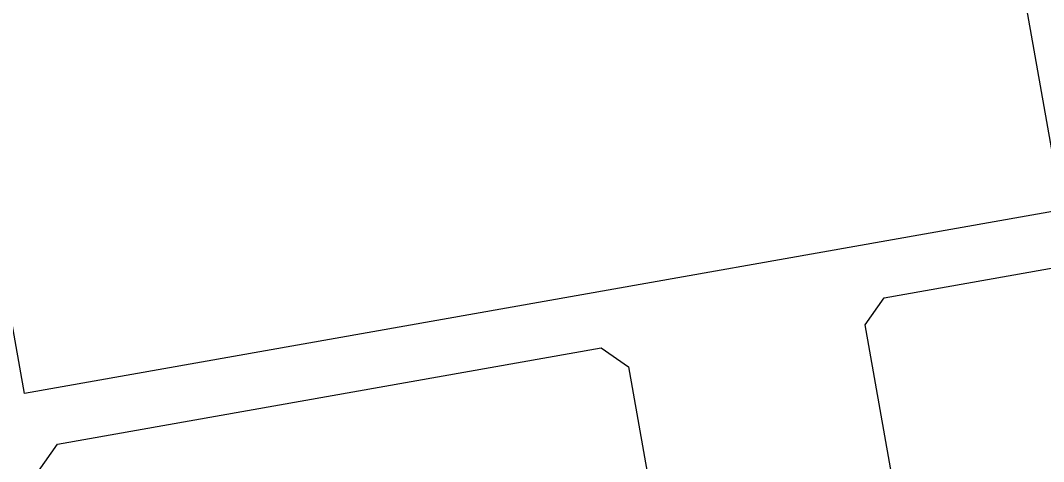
# Model space of a CAD drawing. Header units: millimetres. Extents: x -455656 to 9247092, y 0 to 412358.
# Drawn here: x -196641.83 to -196599.27, y 353619.93 to 353638.3 of the extents above; entities that cross this region are included whole.
import ezdxf
from ezdxf import colors
from ezdxf.entities.mleader import LeaderData, LeaderLine
from ezdxf.enums import TextEntityAlignment as Align
from ezdxf.math import Vec2, Vec3

# ---------------------------------------------------------------- set-up
doc = ezdxf.new("R2018")
doc.units = ezdxf.units.MM
doc.header["$MEASUREMENT"] = 0
doc.layers.get('0').update_dxf_attribs({"color": 250, "lineweight": 9})
doc.layers.add('АР_Названия помещений', color=124, linetype='Continuous', lineweight=5, plot=False)
for name, color, linetype, lineweight in [('АР_Номер помещения', 1, 'Continuous', 25), ('АР_Перегородки витражные', 152, 'Continuous', 13), ('АР_Помещения_площадь', 19, 'Continuous', 9), ('подлога', 250, 'Continuous', 9)]:
    doc.layers.add(name, color=color, linetype=linetype, lineweight=lineweight)
doc.styles.add('ISOCPEUR', font='isocpeur.ttf', dxfattribs={"width": 0.7})
doc.styles.get("Standard").update_dxf_attribs({"font": 'isocpeur.ttf'})

# ---------------------------------------------------------------- blocks, each defined once
blk = doc.blocks.new('*U54')
at = {"color": 7, "style": 'ISOCPEUR', "width": 0.7, "flags": 1}
blk.add_attdef('КАТЕГОРИЯ', (-499.166, -2092.186), '', height=250, dxfattribs=at)
at = {"layer": 'АР_Номер помещения', "color": 7, "style": 'ISOCPEUR', "width": 0.7}
blk.add_attdef('НОМЕР_ПОМЕЩЕНИЯ', text='', height=300, dxfattribs=at).set_placement((3509.935, -2299.443), align=Align.MIDDLE_CENTER)
at = {"layer": 'АР_Помещения_площадь', "color": 7, "lineweight": 30, "width": 0.7, "flags": 104}
blk.add_attdef('ИМЯ_ПОМЕЩЕНИЯ', text='', height=100, dxfattribs=at).set_placement((157.628, 1217.141), align=Align.MIDDLE_CENTER)
at = {"layer": 'АР_Помещения_площадь', "color": 7, "style": 'ISOCPEUR', "width": 0.7}
blk.add_attdef('ПЛОЩАДЬ_ПОМЕЩЕНИЯ', text='', height=200, dxfattribs=at).set_placement((4056.614, -3701.768), align=Align.MIDDLE_RIGHT)
blk = doc.blocks.new('*U56')
at = {"color": 7, "style": 'ISOCPEUR', "width": 0.7, "flags": 1}
blk.add_attdef('КАТЕГОРИЯ', (-499.166, -2092.186), '', height=250, dxfattribs=at)
at = {"layer": 'АР_Номер помещения', "color": 7, "style": 'ISOCPEUR', "width": 0.7}
blk.add_attdef('НОМЕР_ПОМЕЩЕНИЯ', text='', height=300, dxfattribs=at).set_placement((-5271.022, -1713.491), align=Align.MIDDLE_CENTER)
at = {"layer": 'АР_Помещения_площадь', "color": 7, "lineweight": 30, "width": 0.7, "flags": 104}
blk.add_attdef('ИМЯ_ПОМЕЩЕНИЯ', text='', height=100, dxfattribs=at).set_placement((157.628, 1217.141), align=Align.MIDDLE_CENTER)
at = {"layer": 'АР_Помещения_площадь', "color": 7, "style": 'ISOCPEUR', "width": 0.7}
blk.add_attdef('ПЛОЩАДЬ_ПОМЕЩЕНИЯ', text='', height=200, dxfattribs=at).set_placement((-3511.073, -2722.763), align=Align.MIDDLE_RIGHT)
blk = doc.blocks.new('*U62')
at = {"color": 7, "style": 'ISOCPEUR', "width": 0.7, "flags": 1}
blk.add_attdef('КАТЕГОРИЯ', (-499.166, -2092.186), '', height=250, dxfattribs=at)
at = {"layer": 'АР_Номер помещения', "color": 7, "style": 'ISOCPEUR', "width": 0.7}
blk.add_attdef('НОМЕР_ПОМЕЩЕНИЯ', text='', height=300, dxfattribs=at).set_placement((-10209.656, 3494.977), align=Align.MIDDLE_CENTER)
at = {"layer": 'АР_Помещения_площадь', "color": 7, "style": 'ISOCPEUR', "width": 0.7}
blk.add_attdef('ПЛОЩАДЬ_ПОМЕЩЕНИЯ', text='', height=200, dxfattribs=at).set_placement((-8321.766, 2254.956), align=Align.MIDDLE_RIGHT)
at = {"layer": 'АР_Помещения_площадь', "color": 7, "lineweight": 30, "width": 0.7, "flags": 104}
blk.add_attdef('ИМЯ_ПОМЕЩЕНИЯ', text='', height=100, dxfattribs=at).set_placement((157.628, 1217.141), align=Align.MIDDLE_CENTER)
blk = doc.blocks.new('*U293')
at = {"color": 7, "style": 'ISOCPEUR', "width": 0.7, "flags": 1}
blk.add_attdef('КАТЕГОРИЯ', (-499.166, -2092.186), '', height=250, dxfattribs=at)
at = {"layer": 'АР_Номер помещения', "color": 7, "style": 'ISOCPEUR', "width": 0.7}
blk.add_attdef('НОМЕР_ПОМЕЩЕНИЯ', text='', height=300, dxfattribs=at).set_placement((-1382.058, -1075.324), align=Align.MIDDLE_CENTER)
at = {"layer": 'АР_Помещения_площадь', "color": 7, "lineweight": 30, "width": 0.7, "flags": 104}
blk.add_attdef('ИМЯ_ПОМЕЩЕНИЯ', text='', height=100, dxfattribs=at).set_placement((157.628, 1217.141), align=Align.MIDDLE_CENTER)
at = {"layer": 'АР_Помещения_площадь', "color": 7, "style": 'ISOCPEUR', "width": 0.7}
blk.add_attdef('ПЛОЩАДЬ_ПОМЕЩЕНИЯ', text='', height=200, dxfattribs=at).set_placement((556.692, -1560.833), align=Align.MIDDLE_RIGHT)
blk = doc.blocks.new('_DotSmall')
at = {"color": 0, "linetype": 'ByBlock', "const_width": 0.5}
blk.add_lwpolyline([(-0.0625, 0, 1), (0.0625, 0, 1)], format="xyb", close=True, dxfattribs=at)
blk = doc.blocks.new('стойка витр.')
at = {"lineweight": 0, "ltscale": 100, "transparency": 33554687}
for points in [[(-13.709, 26.867), (-12.451, 26.301), (-4.306, 4.822), (-4.872, 3.564), (-32.688, -6.984)], [(-29.143, -16.332), (-1.327, -5.784), (-0.069, -6.35), (8.119, -27.944)]]:
    blk.add_lwpolyline(points, dxfattribs=at)
blk.add_lwpolyline([(63.812, 56.264), (85.074, 0.195), (10.631, -28.034), (-10.631, 28.034)], close=True, dxfattribs=at)
blk = doc.blocks.new('A$Cf7573d2c')
at = {"color": 5, "lineweight": 0, "ltscale": 100, "transparency": 33554687}
for points in [[(0.383, -68.991), (1.153, -67.847), (23.699, -63.444), (24.844, -64.214), (30.546, -93.412)], [(40.358, -91.495), (34.656, -62.298), (35.426, -61.154), (58.092, -56.727)]]:
    blk.add_lwpolyline(points, dxfattribs=at)
blk.add_lwpolyline([(-15.508, 12.379), (43.345, 23.873), (58.605, -54.267), (-0.248, -65.76)], close=True, dxfattribs=at)
at = {"layer": 'АР_Перегородки витражные', "rotation": 80.28340479355269}
blk.add_blockref('стойка витр.', (29.179, -60.013), dxfattribs=at)
blk = doc.blocks.new('A$Cec9b444d')
at = {"color": 241, "ltscale": 100, "true_color": 0xf7abae, "rotation": 359}
blk.add_blockref('A$Cf7573d2c', (-2406.343, -6569.67), dxfattribs=at)

msp = doc.modelspace()

# ---------------------------------------------------------------- linework, layer by layer
at = {"layer": 'подлога', "color": 5, "lineweight": 0, "ltscale": 100, "transparency": 33554687}
msp.add_lwpolyline([(-196552.411, 353731.417), (-196613.496, 353720.59), (-196614.286, 353719.46), (-196597.009, 353621.978)], dxfattribs=at)
msp.add_lwpolyline([(-196552.411, 353731.417), (-196613.496, 353720.59), (-196614.286, 353719.46), (-196597.009, 353621.978)], dxfattribs=at)
msp.add_lwpolyline([(-196552.411, 353731.417), (-196613.496, 353720.59), (-196614.286, 353719.46), (-196597.009, 353621.978)], dxfattribs=at)
msp.add_lwpolyline([(-196552.411, 353731.417), (-196613.496, 353720.59), (-196614.286, 353719.46), (-196597.009, 353621.978)], dxfattribs=at)
msp.add_lwpolyline([(-196552.411, 353731.417), (-196613.496, 353720.59), (-196614.286, 353719.46), (-196597.009, 353621.978)], dxfattribs=at)
msp.add_lwpolyline([(-196552.411, 353731.417), (-196613.496, 353720.59), (-196614.286, 353719.46), (-196597.009, 353621.978)], dxfattribs=at)
msp.add_lwpolyline([(-196552.411, 353731.417), (-196613.496, 353720.59), (-196614.286, 353719.46), (-196597.009, 353621.978)], dxfattribs=at)
msp.add_lwpolyline([(-196552.411, 353731.417), (-196613.496, 353720.59), (-196614.286, 353719.46), (-196597.009, 353621.978)], dxfattribs=at)
msp.add_lwpolyline([(-196552.411, 353731.417), (-196613.496, 353720.59), (-196614.286, 353719.46), (-196597.009, 353621.978)], dxfattribs=at)
msp.add_lwpolyline([(-196552.411, 353731.417), (-196613.496, 353720.59), (-196614.286, 353719.46), (-196597.009, 353621.978)], dxfattribs=at)
msp.add_lwpolyline([(-196552.411, 353731.417), (-196613.496, 353720.59), (-196614.286, 353719.46), (-196597.009, 353621.978)], dxfattribs=at)
msp.add_lwpolyline([(-196552.411, 353731.417), (-196613.496, 353720.59), (-196614.286, 353719.46), (-196597.009, 353621.978)], dxfattribs=at)
msp.add_lwpolyline([(-196552.411, 353731.417), (-196613.496, 353720.59), (-196614.286, 353719.46), (-196597.009, 353621.978)], dxfattribs=at)
msp.add_lwpolyline([(-196552.411, 353731.417), (-196613.496, 353720.59), (-196614.286, 353719.46), (-196597.009, 353621.978)], dxfattribs=at)
msp.add_lwpolyline([(-196552.411, 353731.417), (-196613.496, 353720.59), (-196614.286, 353719.46), (-196597.009, 353621.978)], dxfattribs=at)
msp.add_lwpolyline([(-196552.411, 353731.417), (-196613.496, 353720.59), (-196614.286, 353719.46), (-196597.009, 353621.978)], dxfattribs=at)
msp.add_lwpolyline([(-196552.411, 353731.417), (-196613.496, 353720.59), (-196614.286, 353719.46), (-196597.009, 353621.978)], dxfattribs=at)
msp.add_lwpolyline([(-196552.411, 353731.417), (-196613.496, 353720.59), (-196614.286, 353719.46), (-196597.009, 353621.978)], dxfattribs=at)
msp.add_lwpolyline([(-196552.411, 353731.417), (-196613.496, 353720.59), (-196614.286, 353719.46), (-196597.009, 353621.978)], dxfattribs=at)
msp.add_lwpolyline([(-196552.411, 353731.417), (-196613.496, 353720.59), (-196614.286, 353719.46), (-196597.009, 353621.978)], dxfattribs=at)
msp.add_lwpolyline([(-196552.411, 353731.417), (-196613.496, 353720.59), (-196614.286, 353719.46), (-196597.009, 353621.978)], dxfattribs=at)
msp.add_lwpolyline([(-196552.411, 353731.417), (-196613.496, 353720.59), (-196614.286, 353719.46), (-196597.009, 353621.978)], dxfattribs=at)
msp.add_lwpolyline([(-196552.411, 353731.417), (-196613.496, 353720.59), (-196614.286, 353719.46), (-196597.009, 353621.978)], dxfattribs=at)
msp.add_lwpolyline([(-196552.411, 353731.417), (-196613.496, 353720.59), (-196614.286, 353719.46), (-196597.009, 353621.978)], dxfattribs=at)
msp.add_lwpolyline([(-196552.411, 353731.417), (-196613.496, 353720.59), (-196614.286, 353719.46), (-196597.009, 353621.978)], dxfattribs=at)
msp.add_lwpolyline([(-196552.411, 353731.417), (-196613.496, 353720.59), (-196614.286, 353719.46), (-196597.009, 353621.978)], dxfattribs=at)
msp.add_lwpolyline([(-196552.411, 353731.417), (-196613.496, 353720.59), (-196614.286, 353719.46), (-196597.009, 353621.978)], dxfattribs=at)
msp.add_lwpolyline([(-196552.411, 353731.417), (-196613.496, 353720.59), (-196614.286, 353719.46), (-196597.009, 353621.978)], dxfattribs=at)
msp.add_lwpolyline([(-196552.411, 353731.417), (-196613.496, 353720.59), (-196614.286, 353719.46), (-196597.009, 353621.978)], dxfattribs=at)
msp.add_lwpolyline([(-196552.411, 353731.417), (-196613.496, 353720.59), (-196614.286, 353719.46), (-196597.009, 353621.978)], dxfattribs=at)
msp.add_lwpolyline([(-196552.411, 353731.417), (-196613.496, 353720.59), (-196614.286, 353719.46), (-196597.009, 353621.978)], dxfattribs=at)
msp.add_lwpolyline([(-196552.411, 353731.417), (-196613.496, 353720.59), (-196614.286, 353719.46), (-196597.009, 353621.978)], dxfattribs=at)
msp.add_lwpolyline([(-196552.411, 353731.417), (-196613.496, 353720.59), (-196614.286, 353719.46), (-196597.009, 353621.978)], dxfattribs=at)
msp.add_lwpolyline([(-196552.411, 353731.417), (-196613.496, 353720.59), (-196614.286, 353719.46), (-196597.009, 353621.978)], dxfattribs=at)
msp.add_lwpolyline([(-196552.411, 353731.417), (-196613.496, 353720.59), (-196614.286, 353719.46), (-196597.009, 353621.978)], dxfattribs=at)
msp.add_lwpolyline([(-196552.411, 353731.417), (-196613.496, 353720.59), (-196614.286, 353719.46), (-196597.009, 353621.978)], dxfattribs=at)
msp.add_lwpolyline([(-196552.411, 353731.417), (-196613.496, 353720.59), (-196614.286, 353719.46), (-196597.009, 353621.978)], dxfattribs=at)
msp.add_lwpolyline([(-196552.411, 353731.417), (-196613.496, 353720.59), (-196614.286, 353719.46), (-196597.009, 353621.978)], dxfattribs=at)
msp.add_lwpolyline([(-196552.411, 353731.417), (-196613.496, 353720.59), (-196614.286, 353719.46), (-196597.009, 353621.978)], dxfattribs=at)
msp.add_lwpolyline([(-196552.411, 353731.417), (-196613.496, 353720.59), (-196614.286, 353719.46), (-196597.009, 353621.978)], dxfattribs=at)
msp.add_lwpolyline([(-196552.411, 353731.417), (-196613.496, 353720.59), (-196614.286, 353719.46), (-196597.009, 353621.978)], dxfattribs=at)
msp.add_lwpolyline([(-196552.411, 353731.417), (-196613.496, 353720.59), (-196614.286, 353719.46), (-196597.009, 353621.978)], dxfattribs=at)
msp.add_lwpolyline([(-196552.411, 353731.417), (-196613.496, 353720.59), (-196614.286, 353719.46), (-196597.009, 353621.978)], dxfattribs=at)
msp.add_lwpolyline([(-196552.411, 353731.417), (-196613.496, 353720.59), (-196614.286, 353719.46), (-196597.009, 353621.978)], dxfattribs=at)
msp.add_lwpolyline([(-196552.411, 353731.417), (-196613.496, 353720.59), (-196614.286, 353719.46), (-196597.009, 353621.978)], dxfattribs=at)
msp.add_lwpolyline([(-196552.411, 353731.417), (-196613.496, 353720.59), (-196614.286, 353719.46), (-196597.009, 353621.978)], dxfattribs=at)
msp.add_lwpolyline([(-196552.411, 353731.417), (-196613.496, 353720.59), (-196614.286, 353719.46), (-196597.009, 353621.978)], dxfattribs=at)
msp.add_lwpolyline([(-196552.411, 353731.417), (-196613.496, 353720.59), (-196614.286, 353719.46), (-196597.009, 353621.978)], dxfattribs=at)
msp.add_lwpolyline([(-196552.411, 353731.417), (-196613.496, 353720.59), (-196614.286, 353719.46), (-196597.009, 353621.978)], dxfattribs=at)
msp.add_lwpolyline([(-196552.411, 353731.417), (-196613.496, 353720.59), (-196614.286, 353719.46), (-196597.009, 353621.978)], dxfattribs=at)
msp.add_lwpolyline([(-196552.411, 353731.417), (-196613.496, 353720.59), (-196614.286, 353719.46), (-196597.009, 353621.978)], dxfattribs=at)
msp.add_lwpolyline([(-196552.411, 353731.417), (-196613.496, 353720.59), (-196614.286, 353719.46), (-196597.009, 353621.978)], dxfattribs=at)
msp.add_lwpolyline([(-196552.411, 353731.417), (-196613.496, 353720.59), (-196614.286, 353719.46), (-196597.009, 353621.978)], dxfattribs=at)
msp.add_lwpolyline([(-196552.411, 353731.417), (-196613.496, 353720.59), (-196614.286, 353719.46), (-196597.009, 353621.978)], dxfattribs=at)
msp.add_lwpolyline([(-196552.411, 353731.417), (-196613.496, 353720.59), (-196614.286, 353719.46), (-196597.009, 353621.978)], dxfattribs=at)
msp.add_lwpolyline([(-196552.411, 353731.417), (-196613.496, 353720.59), (-196614.286, 353719.46), (-196597.009, 353621.978)], dxfattribs=at)
msp.add_lwpolyline([(-196552.411, 353731.417), (-196613.496, 353720.59), (-196614.286, 353719.46), (-196597.009, 353621.978)], dxfattribs=at)
msp.add_lwpolyline([(-196552.411, 353731.417), (-196613.496, 353720.59), (-196614.286, 353719.46), (-196597.009, 353621.978)], dxfattribs=at)
msp.add_lwpolyline([(-196552.411, 353731.417), (-196613.496, 353720.59), (-196614.286, 353719.46), (-196597.009, 353621.978)], dxfattribs=at)
msp.add_lwpolyline([(-196552.411, 353731.417), (-196613.496, 353720.59), (-196614.286, 353719.46), (-196597.009, 353621.978)], dxfattribs=at)
msp.add_lwpolyline([(-196552.411, 353731.417), (-196613.496, 353720.59), (-196614.286, 353719.46), (-196597.009, 353621.978)], dxfattribs=at)
msp.add_lwpolyline([(-196552.411, 353731.417), (-196613.496, 353720.59), (-196614.286, 353719.46), (-196597.009, 353621.978)], dxfattribs=at)
msp.add_lwpolyline([(-196552.411, 353731.417), (-196613.496, 353720.59), (-196614.286, 353719.46), (-196597.009, 353621.978)], dxfattribs=at)
msp.add_lwpolyline([(-196552.411, 353731.417), (-196613.496, 353720.59), (-196614.286, 353719.46), (-196597.009, 353621.978)], dxfattribs=at)
msp.add_lwpolyline([(-196552.411, 353731.417), (-196613.496, 353720.59), (-196614.286, 353719.46), (-196597.009, 353621.978)], dxfattribs=at)
msp.add_lwpolyline([(-196552.411, 353731.417), (-196613.496, 353720.59), (-196614.286, 353719.46), (-196597.009, 353621.978)], dxfattribs=at)
msp.add_lwpolyline([(-196552.411, 353731.417), (-196613.496, 353720.59), (-196614.286, 353719.46), (-196597.009, 353621.978)], dxfattribs=at)
msp.add_lwpolyline([(-196552.411, 353731.417), (-196613.496, 353720.59), (-196614.286, 353719.46), (-196597.009, 353621.978)], dxfattribs=at)
msp.add_lwpolyline([(-196552.411, 353731.417), (-196613.496, 353720.59), (-196614.286, 353719.46), (-196597.009, 353621.978)], dxfattribs=at)
msp.add_lwpolyline([(-196552.411, 353731.417), (-196613.496, 353720.59), (-196614.286, 353719.46), (-196597.009, 353621.978)], dxfattribs=at)
msp.add_lwpolyline([(-196552.411, 353731.417), (-196613.496, 353720.59), (-196614.286, 353719.46), (-196597.009, 353621.978)], dxfattribs=at)
msp.add_lwpolyline([(-196552.411, 353731.417), (-196613.496, 353720.59), (-196614.286, 353719.46), (-196597.009, 353621.978)], dxfattribs=at)
msp.add_lwpolyline([(-196552.411, 353731.417), (-196613.496, 353720.59), (-196614.286, 353719.46), (-196597.009, 353621.978)], dxfattribs=at)
msp.add_lwpolyline([(-196552.411, 353731.417), (-196613.496, 353720.59), (-196614.286, 353719.46), (-196597.009, 353621.978)], dxfattribs=at)
msp.add_lwpolyline([(-196552.411, 353731.417), (-196613.496, 353720.59), (-196614.286, 353719.46), (-196597.009, 353621.978)], dxfattribs=at)
msp.add_lwpolyline([(-196552.411, 353731.417), (-196613.496, 353720.59), (-196614.286, 353719.46), (-196597.009, 353621.978)], dxfattribs=at)
msp.add_lwpolyline([(-196552.411, 353731.417), (-196613.496, 353720.59), (-196614.286, 353719.46), (-196597.009, 353621.978)], dxfattribs=at)
msp.add_lwpolyline([(-196552.411, 353731.417), (-196613.496, 353720.59), (-196614.286, 353719.46), (-196597.009, 353621.978)], dxfattribs=at)
msp.add_lwpolyline([(-196552.411, 353731.417), (-196613.496, 353720.59), (-196614.286, 353719.46), (-196597.009, 353621.978)], dxfattribs=at)
msp.add_lwpolyline([(-196552.411, 353731.417), (-196613.496, 353720.59), (-196614.286, 353719.46), (-196597.009, 353621.978)], dxfattribs=at)
msp.add_lwpolyline([(-196552.411, 353731.417), (-196613.496, 353720.59), (-196614.286, 353719.46), (-196597.009, 353621.978)], dxfattribs=at)
msp.add_lwpolyline([(-196552.411, 353731.417), (-196613.496, 353720.59), (-196614.286, 353719.46), (-196597.009, 353621.978)], dxfattribs=at)
msp.add_lwpolyline([(-196552.411, 353731.417), (-196613.496, 353720.59), (-196614.286, 353719.46), (-196597.009, 353621.978)], dxfattribs=at)
msp.add_lwpolyline([(-196552.411, 353731.417), (-196613.496, 353720.59), (-196614.286, 353719.46), (-196597.009, 353621.978)], dxfattribs=at)
msp.add_lwpolyline([(-196552.411, 353731.417), (-196613.496, 353720.59), (-196614.286, 353719.46), (-196597.009, 353621.978)], dxfattribs=at)
msp.add_lwpolyline([(-196552.411, 353731.417), (-196613.496, 353720.59), (-196614.286, 353719.46), (-196597.009, 353621.978)], dxfattribs=at)
msp.add_lwpolyline([(-196552.411, 353731.417), (-196613.496, 353720.59), (-196614.286, 353719.46), (-196597.009, 353621.978)], dxfattribs=at)
msp.add_lwpolyline([(-196552.411, 353731.417), (-196613.496, 353720.59), (-196614.286, 353719.46), (-196597.009, 353621.978)], dxfattribs=at)
msp.add_lwpolyline([(-196552.411, 353731.417), (-196613.496, 353720.59), (-196614.286, 353719.46), (-196597.009, 353621.978)], dxfattribs=at)
msp.add_lwpolyline([(-196552.411, 353731.417), (-196613.496, 353720.59), (-196614.286, 353719.46), (-196597.009, 353621.978)], dxfattribs=at)
msp.add_lwpolyline([(-196552.411, 353731.417), (-196613.496, 353720.59), (-196614.286, 353719.46), (-196597.009, 353621.978)], dxfattribs=at)
msp.add_lwpolyline([(-196552.411, 353731.417), (-196613.496, 353720.59), (-196614.286, 353719.46), (-196597.009, 353621.978)], dxfattribs=at)
msp.add_lwpolyline([(-196552.411, 353731.417), (-196613.496, 353720.59), (-196614.286, 353719.46), (-196597.009, 353621.978)], dxfattribs=at)
msp.add_lwpolyline([(-196552.411, 353731.417), (-196613.496, 353720.59), (-196614.286, 353719.46), (-196597.009, 353621.978)], dxfattribs=at)
msp.add_lwpolyline([(-196552.411, 353731.417), (-196613.496, 353720.59), (-196614.286, 353719.46), (-196597.009, 353621.978)], dxfattribs=at)
msp.add_lwpolyline([(-196552.411, 353731.417), (-196613.496, 353720.59), (-196614.286, 353719.46), (-196597.009, 353621.978)], dxfattribs=at)
msp.add_lwpolyline([(-196552.411, 353731.417), (-196613.496, 353720.59), (-196614.286, 353719.46), (-196597.009, 353621.978)], dxfattribs=at)
msp.add_lwpolyline([(-196552.411, 353731.417), (-196613.496, 353720.59), (-196614.286, 353719.46), (-196597.009, 353621.978)], dxfattribs=at)
msp.add_lwpolyline([(-196552.411, 353731.417), (-196613.496, 353720.59), (-196614.286, 353719.46), (-196597.009, 353621.978)], dxfattribs=at)
msp.add_lwpolyline([(-196552.411, 353731.417), (-196613.496, 353720.59), (-196614.286, 353719.46), (-196597.009, 353621.978)], dxfattribs=at)
msp.add_lwpolyline([(-196552.411, 353731.417), (-196613.496, 353720.59), (-196614.286, 353719.46), (-196597.009, 353621.978)], dxfattribs=at)
msp.add_lwpolyline([(-196552.411, 353731.417), (-196613.496, 353720.59), (-196614.286, 353719.46), (-196597.009, 353621.978)], dxfattribs=at)
msp.add_lwpolyline([(-196552.411, 353731.417), (-196613.496, 353720.59), (-196614.286, 353719.46), (-196597.009, 353621.978)], dxfattribs=at)
msp.add_lwpolyline([(-196552.411, 353731.417), (-196613.496, 353720.59), (-196614.286, 353719.46), (-196597.009, 353621.978)], dxfattribs=at)
msp.add_lwpolyline([(-196552.411, 353731.417), (-196613.496, 353720.59), (-196614.286, 353719.46), (-196597.009, 353621.978)], dxfattribs=at)
msp.add_lwpolyline([(-196552.411, 353731.417), (-196613.496, 353720.59), (-196614.286, 353719.46), (-196597.009, 353621.978)], dxfattribs=at)
msp.add_lwpolyline([(-196552.411, 353731.417), (-196613.496, 353720.59), (-196614.286, 353719.46), (-196597.009, 353621.978)], dxfattribs=at)
msp.add_lwpolyline([(-196552.411, 353731.417), (-196613.496, 353720.59), (-196614.286, 353719.46), (-196597.009, 353621.978)], dxfattribs=at)
msp.add_lwpolyline([(-196552.411, 353731.417), (-196613.496, 353720.59), (-196614.286, 353719.46), (-196597.009, 353621.978)], dxfattribs=at)
msp.add_lwpolyline([(-196552.411, 353731.417), (-196613.496, 353720.59), (-196614.286, 353719.46), (-196597.009, 353621.978)], dxfattribs=at)
msp.add_lwpolyline([(-196552.411, 353731.417), (-196613.496, 353720.59), (-196614.286, 353719.46), (-196597.009, 353621.978)], dxfattribs=at)
msp.add_lwpolyline([(-196552.411, 353731.417), (-196613.496, 353720.59), (-196614.286, 353719.46), (-196597.009, 353621.978)], dxfattribs=at)
msp.add_lwpolyline([(-196552.411, 353731.417), (-196613.496, 353720.59), (-196614.286, 353719.46), (-196597.009, 353621.978)], dxfattribs=at)
msp.add_lwpolyline([(-196552.411, 353731.417), (-196613.496, 353720.59), (-196614.286, 353719.46), (-196597.009, 353621.978)], dxfattribs=at)
msp.add_lwpolyline([(-196552.411, 353731.417), (-196613.496, 353720.59), (-196614.286, 353719.46), (-196597.009, 353621.978)], dxfattribs=at)
msp.add_lwpolyline([(-196552.411, 353731.417), (-196613.496, 353720.59), (-196614.286, 353719.46), (-196597.009, 353621.978)], dxfattribs=at)
msp.add_lwpolyline([(-196552.411, 353731.417), (-196613.496, 353720.59), (-196614.286, 353719.46), (-196597.009, 353621.978)], dxfattribs=at)
msp.add_lwpolyline([(-196552.411, 353731.417), (-196613.496, 353720.59), (-196614.286, 353719.46), (-196597.009, 353621.978)], dxfattribs=at)
msp.add_lwpolyline([(-196552.411, 353731.417), (-196613.496, 353720.59), (-196614.286, 353719.46), (-196597.009, 353621.978)], dxfattribs=at)
msp.add_lwpolyline([(-196552.411, 353731.417), (-196613.496, 353720.59), (-196614.286, 353719.46), (-196597.009, 353621.978)], dxfattribs=at)
msp.add_lwpolyline([(-196552.411, 353731.417), (-196613.496, 353720.59), (-196614.286, 353719.46), (-196597.009, 353621.978)], dxfattribs=at)
msp.add_lwpolyline([(-196552.411, 353731.417), (-196613.496, 353720.59), (-196614.286, 353719.46), (-196597.009, 353621.978)], dxfattribs=at)
msp.add_lwpolyline([(-196552.411, 353731.417), (-196613.496, 353720.59), (-196614.286, 353719.46), (-196597.009, 353621.978)], dxfattribs=at)
msp.add_lwpolyline([(-196552.411, 353731.417), (-196613.496, 353720.59), (-196614.286, 353719.46), (-196597.009, 353621.978)], dxfattribs=at)
msp.add_lwpolyline([(-196552.411, 353731.417), (-196613.496, 353720.59), (-196614.286, 353719.46), (-196597.009, 353621.978)], dxfattribs=at)
msp.add_lwpolyline([(-196552.411, 353731.417), (-196613.496, 353720.59), (-196614.286, 353719.46), (-196597.009, 353621.978)], dxfattribs=at)
msp.add_lwpolyline([(-196552.411, 353731.417), (-196613.496, 353720.59), (-196614.286, 353719.46), (-196597.009, 353621.978)], dxfattribs=at)
msp.add_lwpolyline([(-196552.411, 353731.417), (-196613.496, 353720.59), (-196614.286, 353719.46), (-196597.009, 353621.978)], dxfattribs=at)
msp.add_lwpolyline([(-196552.411, 353731.417), (-196613.496, 353720.59), (-196614.286, 353719.46), (-196597.009, 353621.978)], dxfattribs=at)
msp.add_lwpolyline([(-196552.411, 353731.417), (-196613.496, 353720.59), (-196614.286, 353719.46), (-196597.009, 353621.978)], dxfattribs=at)
msp.add_lwpolyline([(-196552.411, 353731.417), (-196613.496, 353720.59), (-196614.286, 353719.46), (-196597.009, 353621.978)], dxfattribs=at)
msp.add_lwpolyline([(-196552.411, 353731.417), (-196613.496, 353720.59), (-196614.286, 353719.46), (-196597.009, 353621.978)], dxfattribs=at)
msp.add_lwpolyline([(-196552.411, 353731.417), (-196613.496, 353720.59), (-196614.286, 353719.46), (-196597.009, 353621.978)], dxfattribs=at)
msp.add_lwpolyline([(-196552.411, 353731.417), (-196613.496, 353720.59), (-196614.286, 353719.46), (-196597.009, 353621.978)], dxfattribs=at)
msp.add_lwpolyline([(-196552.411, 353731.417), (-196613.496, 353720.59), (-196614.286, 353719.46), (-196597.009, 353621.978)], dxfattribs=at)
msp.add_lwpolyline([(-196552.411, 353731.417), (-196613.496, 353720.59), (-196614.286, 353719.46), (-196597.009, 353621.978)], dxfattribs=at)
msp.add_lwpolyline([(-196552.411, 353731.417), (-196613.496, 353720.59), (-196614.286, 353719.46), (-196597.009, 353621.978)], dxfattribs=at)
msp.add_lwpolyline([(-196552.411, 353731.417), (-196613.496, 353720.59), (-196614.286, 353719.46), (-196597.009, 353621.978)], dxfattribs=at)
msp.add_lwpolyline([(-196552.411, 353731.417), (-196613.496, 353720.59), (-196614.286, 353719.46), (-196597.009, 353621.978)], dxfattribs=at)
msp.add_lwpolyline([(-196552.411, 353731.417), (-196613.496, 353720.59), (-196614.286, 353719.46), (-196597.009, 353621.978)], dxfattribs=at)
msp.add_lwpolyline([(-196552.411, 353731.417), (-196613.496, 353720.59), (-196614.286, 353719.46), (-196597.009, 353621.978)], dxfattribs=at)
msp.add_lwpolyline([(-196552.411, 353731.417), (-196613.496, 353720.59), (-196614.286, 353719.46), (-196597.009, 353621.978)], dxfattribs=at)
msp.add_lwpolyline([(-196552.411, 353731.417), (-196613.496, 353720.59), (-196614.286, 353719.46), (-196597.009, 353621.978)], dxfattribs=at)
msp.add_lwpolyline([(-196552.411, 353731.417), (-196613.496, 353720.59), (-196614.286, 353719.46), (-196597.009, 353621.978)], dxfattribs=at)
msp.add_lwpolyline([(-196552.411, 353731.417), (-196613.496, 353720.59), (-196614.286, 353719.46), (-196597.009, 353621.978)], dxfattribs=at)
msp.add_lwpolyline([(-196552.411, 353731.417), (-196613.496, 353720.59), (-196614.286, 353719.46), (-196597.009, 353621.978)], dxfattribs=at)
msp.add_lwpolyline([(-196552.411, 353731.417), (-196613.496, 353720.59), (-196614.286, 353719.46), (-196597.009, 353621.978)], dxfattribs=at)
msp.add_lwpolyline([(-196552.411, 353731.417), (-196613.496, 353720.59), (-196614.286, 353719.46), (-196597.009, 353621.978)], dxfattribs=at)
msp.add_lwpolyline([(-196552.411, 353731.417), (-196613.496, 353720.59), (-196614.286, 353719.46), (-196597.009, 353621.978)], dxfattribs=at)
msp.add_lwpolyline([(-196552.411, 353731.417), (-196613.496, 353720.59), (-196614.286, 353719.46), (-196597.009, 353621.978)], dxfattribs=at)
msp.add_lwpolyline([(-196552.411, 353731.417), (-196613.496, 353720.59), (-196614.286, 353719.46), (-196597.009, 353621.978)], dxfattribs=at)
msp.add_lwpolyline([(-196552.411, 353731.417), (-196613.496, 353720.59), (-196614.286, 353719.46), (-196597.009, 353621.978)], dxfattribs=at)
msp.add_lwpolyline([(-196552.411, 353731.417), (-196613.496, 353720.59), (-196614.286, 353719.46), (-196597.009, 353621.978)], dxfattribs=at)
msp.add_lwpolyline([(-196552.411, 353731.417), (-196613.496, 353720.59), (-196614.286, 353719.46), (-196597.009, 353621.978)], dxfattribs=at)
msp.add_lwpolyline([(-196552.411, 353731.417), (-196613.496, 353720.59), (-196614.286, 353719.46), (-196597.009, 353621.978)], dxfattribs=at)
msp.add_lwpolyline([(-196552.411, 353731.417), (-196613.496, 353720.59), (-196614.286, 353719.46), (-196597.009, 353621.978)], dxfattribs=at)
msp.add_lwpolyline([(-196552.411, 353731.417), (-196613.496, 353720.59), (-196614.286, 353719.46), (-196597.009, 353621.978)], dxfattribs=at)
msp.add_lwpolyline([(-196552.411, 353731.417), (-196613.496, 353720.59), (-196614.286, 353719.46), (-196597.009, 353621.978)], dxfattribs=at)
msp.add_lwpolyline([(-196552.411, 353731.417), (-196613.496, 353720.59), (-196614.286, 353719.46), (-196597.009, 353621.978)], dxfattribs=at)
msp.add_lwpolyline([(-196552.411, 353731.417), (-196613.496, 353720.59), (-196614.286, 353719.46), (-196597.009, 353621.978)], dxfattribs=at)
msp.add_lwpolyline([(-196552.411, 353731.417), (-196613.496, 353720.59), (-196614.286, 353719.46), (-196597.009, 353621.978)], dxfattribs=at)
msp.add_lwpolyline([(-196552.411, 353731.417), (-196613.496, 353720.59), (-196614.286, 353719.46), (-196597.009, 353621.978)], dxfattribs=at)
msp.add_lwpolyline([(-196552.411, 353731.417), (-196613.496, 353720.59), (-196614.286, 353719.46), (-196597.009, 353621.978)], dxfattribs=at)
msp.add_lwpolyline([(-196552.411, 353731.417), (-196613.496, 353720.59), (-196614.286, 353719.46), (-196597.009, 353621.978)], dxfattribs=at)
msp.add_lwpolyline([(-196552.411, 353731.417), (-196613.496, 353720.59), (-196614.286, 353719.46), (-196597.009, 353621.978)], dxfattribs=at)
msp.add_lwpolyline([(-196552.411, 353731.417), (-196613.496, 353720.59), (-196614.286, 353719.46), (-196597.009, 353621.978)], dxfattribs=at)
msp.add_lwpolyline([(-196552.411, 353731.417), (-196613.496, 353720.59), (-196614.286, 353719.46), (-196597.009, 353621.978)], dxfattribs=at)
msp.add_lwpolyline([(-196552.411, 353731.417), (-196613.496, 353720.59), (-196614.286, 353719.46), (-196597.009, 353621.978)], dxfattribs=at)
msp.add_lwpolyline([(-196552.411, 353731.417), (-196613.496, 353720.59), (-196614.286, 353719.46), (-196597.009, 353621.978)], dxfattribs=at)
msp.add_lwpolyline([(-196552.411, 353731.417), (-196613.496, 353720.59), (-196614.286, 353719.46), (-196597.009, 353621.978)], dxfattribs=at)
msp.add_lwpolyline([(-196552.411, 353731.417), (-196613.496, 353720.59), (-196614.286, 353719.46), (-196597.009, 353621.978)], dxfattribs=at)
msp.add_lwpolyline([(-196552.411, 353731.417), (-196613.496, 353720.59), (-196614.286, 353719.46), (-196597.009, 353621.978)], dxfattribs=at)
msp.add_lwpolyline([(-196552.411, 353731.417), (-196613.496, 353720.59), (-196614.286, 353719.46), (-196597.009, 353621.978)], dxfattribs=at)
msp.add_lwpolyline([(-196552.411, 353731.417), (-196613.496, 353720.59), (-196614.286, 353719.46), (-196597.009, 353621.978)], dxfattribs=at)
msp.add_lwpolyline([(-196552.411, 353731.417), (-196613.496, 353720.59), (-196614.286, 353719.46), (-196597.009, 353621.978)], dxfattribs=at)
msp.add_lwpolyline([(-196552.411, 353731.417), (-196613.496, 353720.59), (-196614.286, 353719.46), (-196597.009, 353621.978)], dxfattribs=at)
msp.add_lwpolyline([(-196552.411, 353731.417), (-196613.496, 353720.59), (-196614.286, 353719.46), (-196597.009, 353621.978)], dxfattribs=at)
msp.add_lwpolyline([(-196552.411, 353731.417), (-196613.496, 353720.59), (-196614.286, 353719.46), (-196597.009, 353621.978)], dxfattribs=at)
msp.add_lwpolyline([(-196552.411, 353731.417), (-196613.496, 353720.59), (-196614.286, 353719.46), (-196597.009, 353621.978)], dxfattribs=at)
msp.add_lwpolyline([(-196552.411, 353731.417), (-196613.496, 353720.59), (-196614.286, 353719.46), (-196597.009, 353621.978)], dxfattribs=at)
msp.add_lwpolyline([(-196552.411, 353731.417), (-196613.496, 353720.59), (-196614.286, 353719.46), (-196597.009, 353621.978)], dxfattribs=at)
msp.add_lwpolyline([(-196552.411, 353731.417), (-196613.496, 353720.59), (-196614.286, 353719.46), (-196597.009, 353621.978)], dxfattribs=at)
msp.add_lwpolyline([(-196552.411, 353731.417), (-196613.496, 353720.59), (-196614.286, 353719.46), (-196597.009, 353621.978)], dxfattribs=at)
msp.add_lwpolyline([(-196552.411, 353731.417), (-196613.496, 353720.59), (-196614.286, 353719.46), (-196597.009, 353621.978)], dxfattribs=at)
msp.add_lwpolyline([(-196552.411, 353731.417), (-196613.496, 353720.59), (-196614.286, 353719.46), (-196597.009, 353621.978)], dxfattribs=at)
msp.add_lwpolyline([(-196552.411, 353731.417), (-196613.496, 353720.59), (-196614.286, 353719.46), (-196597.009, 353621.978)], dxfattribs=at)
msp.add_lwpolyline([(-196552.411, 353731.417), (-196613.496, 353720.59), (-196614.286, 353719.46), (-196597.009, 353621.978)], dxfattribs=at)
msp.add_lwpolyline([(-196552.411, 353731.417), (-196613.496, 353720.59), (-196614.286, 353719.46), (-196597.009, 353621.978)], dxfattribs=at)
msp.add_lwpolyline([(-196552.411, 353731.417), (-196613.496, 353720.59), (-196614.286, 353719.46), (-196597.009, 353621.978)], dxfattribs=at)
msp.add_lwpolyline([(-196552.411, 353731.417), (-196613.496, 353720.59), (-196614.286, 353719.46), (-196597.009, 353621.978)], dxfattribs=at)
msp.add_lwpolyline([(-196552.411, 353731.417), (-196613.496, 353720.59), (-196614.286, 353719.46), (-196597.009, 353621.978)], dxfattribs=at)
msp.add_lwpolyline([(-196552.411, 353731.417), (-196613.496, 353720.59), (-196614.286, 353719.46), (-196597.009, 353621.978)], dxfattribs=at)
msp.add_lwpolyline([(-196552.411, 353731.417), (-196613.496, 353720.59), (-196614.286, 353719.46), (-196597.009, 353621.978)], dxfattribs=at)
msp.add_lwpolyline([(-196552.411, 353731.417), (-196613.496, 353720.59), (-196614.286, 353719.46), (-196597.009, 353621.978)], dxfattribs=at)
msp.add_lwpolyline([(-196552.411, 353731.417), (-196613.496, 353720.59), (-196614.286, 353719.46), (-196597.009, 353621.978)], dxfattribs=at)
msp.add_lwpolyline([(-196552.411, 353731.417), (-196613.496, 353720.59), (-196614.286, 353719.46), (-196597.009, 353621.978)], dxfattribs=at)
msp.add_lwpolyline([(-196552.411, 353731.417), (-196613.496, 353720.59), (-196614.286, 353719.46), (-196597.009, 353621.978)], dxfattribs=at)
msp.add_lwpolyline([(-196552.411, 353731.417), (-196613.496, 353720.59), (-196614.286, 353719.46), (-196597.009, 353621.978)], dxfattribs=at)
msp.add_lwpolyline([(-196552.411, 353731.417), (-196613.496, 353720.59), (-196614.286, 353719.46), (-196597.009, 353621.978)], dxfattribs=at)
msp.add_lwpolyline([(-196552.411, 353731.417), (-196613.496, 353720.59), (-196614.286, 353719.46), (-196597.009, 353621.978)], dxfattribs=at)
msp.add_lwpolyline([(-196552.411, 353731.417), (-196613.496, 353720.59), (-196614.286, 353719.46), (-196597.009, 353621.978)], dxfattribs=at)
msp.add_lwpolyline([(-196552.411, 353731.417), (-196613.496, 353720.59), (-196614.286, 353719.46), (-196597.009, 353621.978)], dxfattribs=at)
msp.add_lwpolyline([(-196552.411, 353731.417), (-196613.496, 353720.59), (-196614.286, 353719.46), (-196597.009, 353621.978)], dxfattribs=at)
msp.add_lwpolyline([(-196552.411, 353731.417), (-196613.496, 353720.59), (-196614.286, 353719.46), (-196597.009, 353621.978)], dxfattribs=at)
msp.add_lwpolyline([(-196552.411, 353731.417), (-196613.496, 353720.59), (-196614.286, 353719.46), (-196597.009, 353621.978)], dxfattribs=at)
msp.add_lwpolyline([(-196552.411, 353731.417), (-196613.496, 353720.59), (-196614.286, 353719.46), (-196597.009, 353621.978)], dxfattribs=at)
msp.add_lwpolyline([(-196552.411, 353731.417), (-196613.496, 353720.59), (-196614.286, 353719.46), (-196597.009, 353621.978)], dxfattribs=at)
msp.add_lwpolyline([(-196552.411, 353731.417), (-196613.496, 353720.59), (-196614.286, 353719.46), (-196597.009, 353621.978)], dxfattribs=at)
msp.add_lwpolyline([(-196552.411, 353731.417), (-196613.496, 353720.59), (-196614.286, 353719.46), (-196597.009, 353621.978)], dxfattribs=at)
msp.add_lwpolyline([(-196552.411, 353731.417), (-196613.496, 353720.59), (-196614.286, 353719.46), (-196597.009, 353621.978)], dxfattribs=at)
msp.add_lwpolyline([(-196552.411, 353731.417), (-196613.496, 353720.59), (-196614.286, 353719.46), (-196597.009, 353621.978)], dxfattribs=at)
msp.add_lwpolyline([(-196552.411, 353731.417), (-196613.496, 353720.59), (-196614.286, 353719.46), (-196597.009, 353621.978)], dxfattribs=at)
msp.add_lwpolyline([(-196552.411, 353731.417), (-196613.496, 353720.59), (-196614.286, 353719.46), (-196597.009, 353621.978)], dxfattribs=at)
msp.add_lwpolyline([(-196552.411, 353731.417), (-196613.496, 353720.59), (-196614.286, 353719.46), (-196597.009, 353621.978)], dxfattribs=at)
msp.add_lwpolyline([(-196552.411, 353731.417), (-196613.496, 353720.59), (-196614.286, 353719.46), (-196597.009, 353621.978)], dxfattribs=at)
msp.add_lwpolyline([(-196552.411, 353731.417), (-196613.496, 353720.59), (-196614.286, 353719.46), (-196597.009, 353621.978)], dxfattribs=at)
msp.add_lwpolyline([(-196552.411, 353731.417), (-196613.496, 353720.59), (-196614.286, 353719.46), (-196597.009, 353621.978)], dxfattribs=at)
msp.add_lwpolyline([(-196552.411, 353731.417), (-196613.496, 353720.59), (-196614.286, 353719.46), (-196597.009, 353621.978)], dxfattribs=at)
msp.add_lwpolyline([(-196552.411, 353731.417), (-196613.496, 353720.59), (-196614.286, 353719.46), (-196597.009, 353621.978)], dxfattribs=at)
msp.add_lwpolyline([(-196552.411, 353731.417), (-196613.496, 353720.59), (-196614.286, 353719.46), (-196597.009, 353621.978)], dxfattribs=at)
msp.add_lwpolyline([(-196552.411, 353731.417), (-196613.496, 353720.59), (-196614.286, 353719.46), (-196597.009, 353621.978)], dxfattribs=at)
msp.add_lwpolyline([(-196552.411, 353731.417), (-196613.496, 353720.59), (-196614.286, 353719.46), (-196597.009, 353621.978)], dxfattribs=at)
msp.add_lwpolyline([(-196552.411, 353731.417), (-196613.496, 353720.59), (-196614.286, 353719.46), (-196597.009, 353621.978)], dxfattribs=at)
msp.add_lwpolyline([(-196552.411, 353731.417), (-196613.496, 353720.59), (-196614.286, 353719.46), (-196597.009, 353621.978)], dxfattribs=at)
msp.add_lwpolyline([(-196552.411, 353731.417), (-196613.496, 353720.59), (-196614.286, 353719.46), (-196597.009, 353621.978)], dxfattribs=at)
at = {"layer": 'подлога', "lineweight": 18, "ltscale": 100}
msp.add_arc((-197116.355, 363142.089), 9778.655, 272.592548, 356.6353914, dxfattribs=at)

# ---------------------------------------------------------------- block references
at = {"layer": 'подлога', "ltscale": 100}
msp.add_blockref('A$Cec9b444d', (-194233.915, 360258.182), dxfattribs=at)
at = {"layer": 'подлога'}
ref = msp.add_blockref('*U56', (-199097.942, 360548.539), dxfattribs=at)
lines = msp.add_mtext('\\W0.8000;Моечная для столовой посуды', dxfattribs={"layer": 'АР_Названия помещений', "insert": (-206561.139, 358157.994), "char_height": 3197.39391, "width": 926.93997, "attachment_point": 1})
ref.add_attrib('ИМЯ_ПОМЕЩЕНИЯ', '', (-206561.139, 358157.994), dxfattribs={"flags": 104}).embed_mtext(lines)
ref = msp.add_blockref('*U54', (-217248.728, 358549.273), dxfattribs=at)
lines = msp.add_mtext('\\W0.8000;Доготовочный цех', dxfattribs={"layer": 'АР_Названия помещений', "insert": (-215485.295, 356687.647), "char_height": 3660.39391, "width": 926.93997, "attachment_point": 1})
ref.add_attrib('ИМЯ_ПОМЕЩЕНИЯ', '', (-215485.295, 356687.647), dxfattribs={"flags": 104}).embed_mtext(lines)
ref = msp.add_blockref('*U62', (-198312.961, 352249.732), dxfattribs=at)
lines = msp.add_mtext('\\W0.8000;Помещение для персонала с душем и санузлом', dxfattribs={"layer": 'АР_Названия помещений', "insert": (-208215.281, 355129.805), "char_height": 3834.47578, "width": 926.93997, "attachment_point": 1})
ref.add_attrib('ИМЯ_ПОМЕЩЕНИЯ', '', (-208215.281, 355129.805), dxfattribs={"flags": 104}).embed_mtext(lines)
ref = msp.add_blockref('*U293', (-201124.54, 356522.266), dxfattribs=at)
lines = msp.add_mtext('\\W0.8000;Кладовая сухих продуктов', dxfattribs={"layer": 'АР_Названия помещений', "insert": (-201558.957, 355853.848), "char_height": 2999.01074, "width": 926.93997, "attachment_point": 1})
ref.add_attrib('ИМЯ_ПОМЕЩЕНИЯ', '', (-201558.957, 355853.848), dxfattribs={"flags": 104}).embed_mtext(lines)

# ---------------------------------------------------------------- leaders
ml = msp.add_multileader_mtext('Standard', dxfattribs=at)
ml.set_content('{\\W0.8;-2,250}', color=256, style='ISOCPEUR')
ml.set_leader_properties(color=256, linetype='Continuous', lineweight=-1)
ml.set_arrow_properties(name='DOTSMALL')
ml.build(insert=Vec2(0, 0))
ml.multileader.update_dxf_attribs({"has_text_frame": 1, "text_left_attachment_type": 4, "text_right_attachment_type": 4, "dogleg_length": 100, "arrow_head_size": 180})
ctx = ml.context
ctx.base_point, ctx.char_height, ctx.arrow_head_size, ctx.landing_gap_size, ctx.plane_origin = Vec3(-297233.619, 376010.359), 250, 180, 50, Vec3(-296855.536, 374536.335)
ctx.left_attachment, ctx.right_attachment = 4, 4
notes = []
notes.append((ctx, [(0, (0, 0, 0), (0, 0), (1, 0), 1, [])]))
ctx.mtext.insert, ctx.mtext.width, ctx.mtext.defined_height, ctx.mtext.line_spacing_style, ctx.mtext.flow_direction = Vec3(-297183.619, 376343.692), 769.98896, 343.888, 2, 5
ml = msp.add_multileader_mtext('Standard', dxfattribs=at)
ml.set_content('{\\W0.8;-2,550}', color=256, style='ISOCPEUR')
ml.set_leader_properties(color=256, linetype='Continuous', lineweight=-1)
ml.set_arrow_properties(name='DOTSMALL')
ml.build(insert=Vec2(0, 0))
ml.multileader.update_dxf_attribs({"has_text_frame": 1, "text_left_attachment_type": 4, "text_right_attachment_type": 4, "dogleg_length": 100, "arrow_head_size": 180})
ctx = ml.context
ctx.base_point, ctx.char_height, ctx.arrow_head_size, ctx.landing_gap_size, ctx.plane_origin = Vec3(-302775.822, 371600.764, -1.962), 250, 180, 50, Vec3(-302295.489, 369356.745, -1.962)
ctx.left_attachment, ctx.right_attachment = 4, 4
notes.append((ctx, [(0, (0, 0, 0), (0, 0), (1, 0), 1, [])]))
ctx.mtext.insert, ctx.mtext.width, ctx.mtext.defined_height, ctx.mtext.line_spacing_style, ctx.mtext.flow_direction = Vec3(-302725.822, 371934.097, -1.962), 801.08641, 330.71, 2, 5
ml = msp.add_multileader_mtext('Standard', dxfattribs=at)
ml.set_content('0,000', color=256, style='ISOCPEUR')
ml.set_leader_properties(color=256, linetype='Continuous', lineweight=-1)
ml.set_arrow_properties(name='DOTSMALL')
ml.build(insert=Vec2(0, 0))
ml.multileader.update_dxf_attribs({"has_text_frame": 1, "text_left_attachment_type": 4, "text_right_attachment_type": 4, "dogleg_length": 100, "arrow_head_size": 180})
ctx = ml.context
ctx.base_point, ctx.char_height, ctx.arrow_head_size, ctx.landing_gap_size, ctx.plane_origin = Vec3(-202684.24, 369438.352, -0.16), 250, 180, 50, Vec3(-205755.321, 367848.804, -0.16)
ctx.left_attachment, ctx.right_attachment = 4, 4
notes.append((ctx, [(0, (0, 0, 0), (0, 0), (1, 0), 1, [])]))
ctx.mtext.insert, ctx.mtext.width, ctx.mtext.line_spacing_style, ctx.mtext.flow_direction = Vec3(-202634.24, 369771.686, -0.16), 852.69703, 2, 5
ml = msp.add_multileader_mtext('Standard', dxfattribs=at)
ml.set_content('{\\W0.8;-2,250}', color=256, style='ISOCPEUR')
ml.set_leader_properties(color=256, linetype='Continuous', lineweight=-1)
ml.set_arrow_properties(name='DOTSMALL')
ml.build(insert=Vec2(0, 0))
ml.multileader.update_dxf_attribs({"has_text_frame": 1, "text_left_attachment_type": 4, "text_right_attachment_type": 4, "dogleg_length": 100, "arrow_head_size": 180})
ctx = ml.context
ctx.base_point, ctx.char_height, ctx.arrow_head_size, ctx.landing_gap_size, ctx.plane_origin = Vec3(-298305.796, 367924.542, 0), 250, 180, 50, Vec3(-302964.305, 364072.235, 0)
ctx.left_attachment, ctx.right_attachment = 4, 4
notes.append((ctx, [(0, (0, 0, 0), (0, 0), (1, 0), 1, [])]))
ctx.mtext.insert, ctx.mtext.width, ctx.mtext.defined_height, ctx.mtext.line_spacing_style, ctx.mtext.flow_direction = Vec3(-298255.796, 368257.875, 0), 769.98896, 343.888, 2, 5
ml = msp.add_multileader_mtext('Standard', dxfattribs=at)
ml.set_content('{\\W0.8;-2,550}', color=256, style='ISOCPEUR')
ml.set_leader_properties(color=256, linetype='Continuous', lineweight=-1)
ml.set_arrow_properties(name='DOTSMALL')
ml.build(insert=Vec2(0, 0))
ml.multileader.update_dxf_attribs({"has_text_frame": 1, "text_left_attachment_type": 4, "text_right_attachment_type": 4, "dogleg_length": 100, "arrow_head_size": 180})
ctx = ml.context
ctx.base_point, ctx.char_height, ctx.arrow_head_size, ctx.landing_gap_size, ctx.plane_origin = Vec3(-314736.015, 367730.776, -1.962), 250, 180, 50, Vec3(-314255.682, 365486.758, -1.962)
ctx.left_attachment, ctx.right_attachment = 4, 4
notes.append((ctx, [(0, (0, 0, 0), (0, 0), (1, 0), 1, [])]))
ctx.mtext.insert, ctx.mtext.width, ctx.mtext.defined_height, ctx.mtext.line_spacing_style, ctx.mtext.flow_direction = Vec3(-314686.015, 368064.11, -1.962), 801.08641, 330.71, 2, 5
ml = msp.add_multileader_mtext('Standard', dxfattribs=at)
ml.set_content('{\\W0.8;-2,250}', color=256, style='ISOCPEUR')
ml.set_leader_properties(color=256, linetype='Continuous', lineweight=-1)
ml.set_arrow_properties(name='DOTSMALL')
ml.build(insert=Vec2(0, 0))
ml.multileader.update_dxf_attribs({"has_text_frame": 1, "text_left_attachment_type": 4, "text_right_attachment_type": 4, "dogleg_length": 100, "arrow_head_size": 180})
ctx = ml.context
ctx.base_point, ctx.char_height, ctx.arrow_head_size, ctx.landing_gap_size, ctx.plane_origin = Vec3(-336127.5, 364643.357, 0), 250, 180, 50, Vec3(-337173.964, 363586.263, 0)
ctx.left_attachment, ctx.right_attachment = 4, 4
notes.append((ctx, [(0, (0, 0, 0), (0, 0), (1, 0), 1, [])]))
ctx.mtext.insert, ctx.mtext.width, ctx.mtext.defined_height, ctx.mtext.line_spacing_style, ctx.mtext.flow_direction = Vec3(-336077.5, 364976.69, 0), 769.98896, 343.888, 2, 5
ml = msp.add_multileader_mtext('Standard', dxfattribs=at)
ml.set_content('{\\W0.8;-2,650}', color=256, style='ISOCPEUR')
ml.set_leader_properties(color=256, linetype='Continuous', lineweight=-1)
ml.set_arrow_properties(name='DOTSMALL')
ml.build(insert=Vec2(0, 0))
ml.multileader.update_dxf_attribs({"has_text_frame": 1, "text_left_attachment_type": 4, "text_right_attachment_type": 4, "dogleg_length": 100, "arrow_head_size": 180})
ctx = ml.context
ctx.base_point, ctx.char_height, ctx.arrow_head_size, ctx.landing_gap_size, ctx.plane_origin = Vec3(-302139.5, 361891.167), 250, 180, 50, Vec3(-302336.256, 360160.354)
ctx.left_attachment, ctx.right_attachment = 4, 4
notes.append((ctx, [(0, (0, 0, 0), (0, 0), (1, 0), 1, [])]))
ctx.mtext.insert, ctx.mtext.width, ctx.mtext.defined_height, ctx.mtext.line_spacing_style, ctx.mtext.flow_direction = Vec3(-302089.5, 362224.5), 881.18578, 430.987, 2, 5
for ctx, leaders in notes:
    for number, flags, end, landing, length, lines in leaders:
        leader = LeaderData()
        leader.index, (leader.has_last_leader_line, leader.has_dogleg_vector, leader.attachment_direction) = number, flags
        leader.last_leader_point, leader.dogleg_vector, leader.dogleg_length = Vec3(end), Vec3(landing), length
        for number, points, colour, breaks in lines:
            line = LeaderLine()
            line.index, line.vertices, line.color, line.breaks = number, Vec3.list(points), colors.encode_raw_color(colour), breaks
            leader.lines.append(line)
        ctx.leaders.append(leader)

doc.saveas('drawing.dxf')
